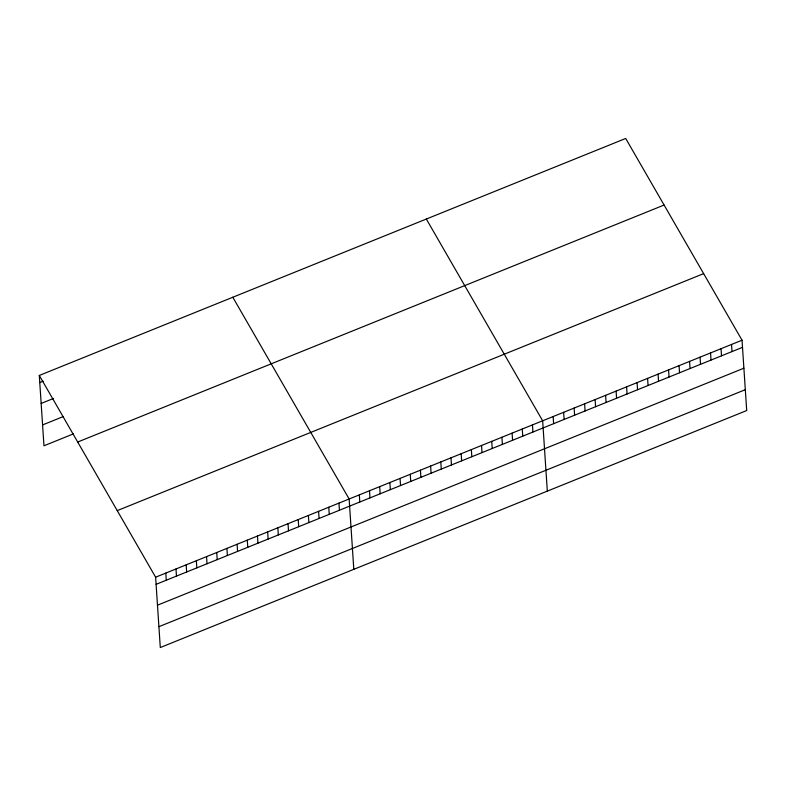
<?xml version="1.0" encoding="UTF-8"?>
<svg xmlns="http://www.w3.org/2000/svg" width="786" height="786" viewBox="0 0 786 786"><rect width="100%" height="100%" fill="white"/><g stroke="black" fill="none" stroke-linecap="round" stroke-linejoin="round"><path stroke-width="1.18" d="M39.3 375.453L625.705 138.464L742.033 340.21L746.7 410.547L160.295 647.536L155.628 577.199L39.3 375.453L43.967 445.79L73.393 433.892M39.772 382.585L43.171 381.21M41.157 403.444L53.605 398.414M42.582 424.931L62.959 416.698M77.686 442.037L664.091 205.038M117.242 510.625L703.637 273.636M155.628 577.199L742.033 340.21M156.1 584.332L742.505 347.343M157.485 605.191L743.89 368.202M158.91 626.678L745.315 389.689M426.326 219.039L542.654 420.785L547.321 491.122M232.813 297.246L349.141 498.992L353.808 569.329M731.53 344.455L732.012 351.588M721.037 348.699L721.519 355.822M710.544 352.934L711.025 360.067M700.051 357.178L700.532 364.301M689.558 361.413L690.039 368.546M679.065 365.657L679.536 372.79M668.572 369.901L669.043 377.025M658.078 374.136L658.55 381.269M647.585 378.38L648.057 385.513M637.092 382.625L637.564 389.748M626.599 386.859L627.071 393.992M616.106 391.104L616.578 398.237M605.613 395.348L606.085 402.471M595.12 399.583L595.592 406.716M584.627 403.827L585.098 410.95M574.134 408.072L574.605 415.195M563.641 412.306L564.112 419.439M553.148 416.551L553.619 423.674M532.466 424.902L532.937 432.035M522.277 429.018L522.759 436.151M512.099 433.135L512.57 440.268M501.91 437.252L502.382 444.385M491.731 441.368L492.203 448.501M481.543 445.485L482.015 452.618M471.354 449.602L471.826 456.735M461.176 453.719L461.647 460.851M450.987 457.835L451.459 464.968M440.799 461.952L441.28 469.085M430.62 466.069L431.092 473.192M420.431 470.185L420.903 477.308M410.253 474.302L410.724 481.425M400.064 478.419L400.536 485.542M389.876 482.535L390.347 489.658M379.697 486.652L380.169 493.775M369.508 490.769L369.98 497.892M359.32 494.885L359.801 502.008M338.953 503.109L339.424 510.242M328.764 507.225L329.246 514.358M318.585 511.342L319.057 518.475M308.397 515.459L308.869 522.592M298.218 519.575L298.69 526.708M288.03 523.692L288.501 530.825M277.841 527.809L278.313 534.942M267.662 531.925L268.134 539.058M257.474 536.042L257.946 543.175M247.285 540.159L247.767 547.292M237.107 544.276L237.578 551.399M226.918 548.392L227.39 555.515M216.739 552.509L217.211 559.632M206.551 556.626L207.023 563.749M196.362 560.742L196.834 567.865M186.184 564.859L186.655 571.982M175.995 568.976L176.467 576.099M165.807 573.082L166.288 580.215"/></g></svg>
